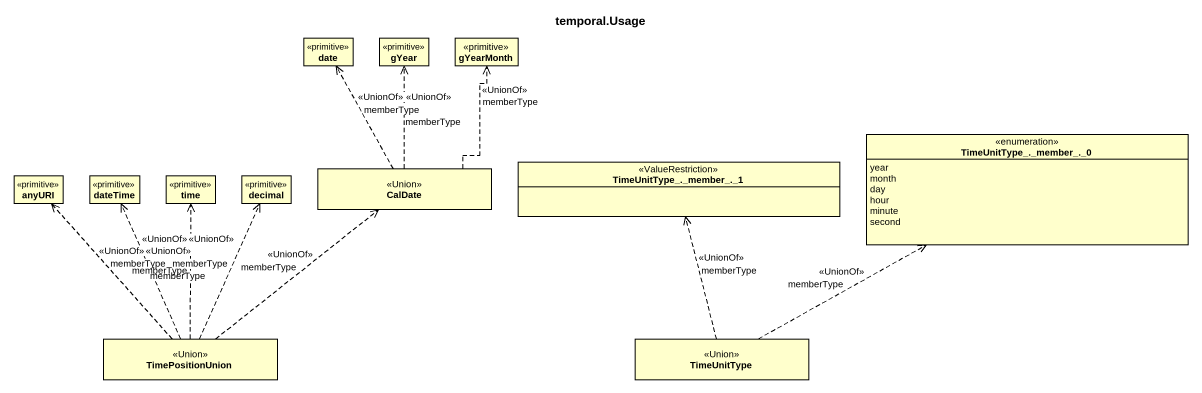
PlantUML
@startuml
title temporal.Usage
hide circle
hide empty members
class date <<primitive>>
class gYear <<primitive>>
class gYearMonth <<primitive>>
class "TimeUnitType_._member_._1" as TimeUnitType_member_1 <<ValueRestriction>>
enum "TimeUnitType_._member_._0" as TimeUnitType_member_0 {
  year
  month
  day
  hour
  minute
  second
}
class anyURI <<primitive>>
class dateTime <<primitive>>
class time <<primitive>>
class decimal <<primitive>>
class CalDate <<Union>>
class TimePositionUnion <<Union>>
class TimeUnitType <<Union>>
CalDate .up.> date : <<UnionOf>>\nmemberType
CalDate .up.> gYear : <<UnionOf>>\nmemberType
CalDate .up.> gYearMonth : memberType\n<<UnionOf>>
TimePositionUnion .up.> anyURI : <<UnionOf>>\nmemberType
TimePositionUnion .up.> dateTime : <<UnionOf>>\nmemberType
TimePositionUnion .up.> time : <<UnionOf>>\nmemberType
TimePositionUnion .up.> decimal : <<UnionOf>>\nmemberType
TimePositionUnion .up.> CalDate : <<UnionOf>>\nmemberType
TimeUnitType .up.> TimeUnitType_member_1 : <<UnionOf>>\nmemberType
TimeUnitType .right.> TimeUnitType_member_0 : <<UnionOf>>\nmemberType
@enduml
